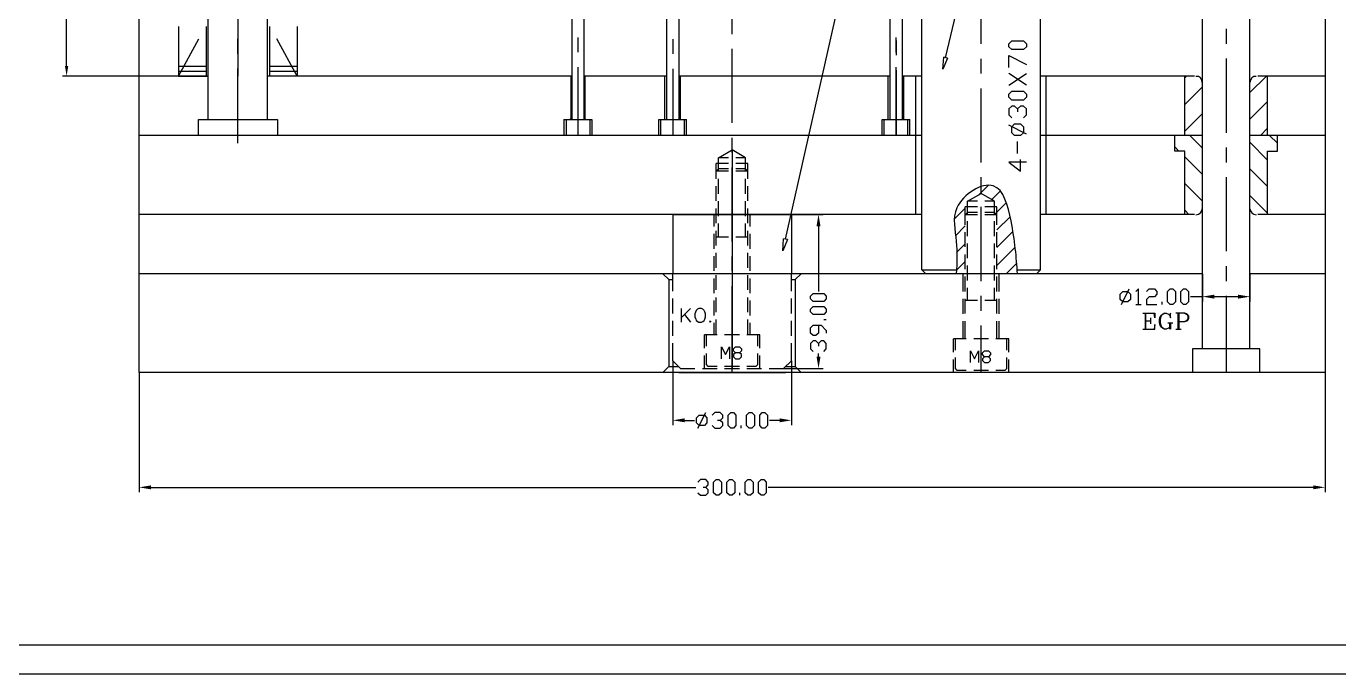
# Model space of a CAD drawing. Header units: inches. Extents: x 2 to 1172, y 492 to 1320.
# Drawn here: x 436 to 768.5, y 492.2 to 656.2 of the extents above; entities that cross this region are included whole.
import ezdxf

# ---------------------------------------------------------------- set-up
doc = ezdxf.new("R2010")
doc.units = ezdxf.units.IN
doc.header["$MEASUREMENT"] = 0

# ---------------------------------------------------------------- blocks, each defined once
blk = doc.blocks.new('AHH1270-500010_1')
at = {"transparency": 33554687}
for points in [[(445.23, 644.57), (444.82, 642.07), (444.4, 644.57)], [(635.76, 604.02), (635.26, 607.02), (634.76, 604.02)], [(735.52, 585.68), (732.52, 586.18), (735.52, 586.68)], [(741.53, 585.68), (744.53, 586.18), (741.53, 586.68)], [(635.76, 570.97), (635.26, 567.97), (634.76, 570.97)], [(601.35, 554.36), (598.34, 554.86), (601.35, 555.36)], [(625.38, 554.36), (628.38, 554.86), (625.38, 555.36)], [(466.18, 537.38), (463.17, 537.88), (466.18, 538.38)], [(760.55, 537.38), (763.56, 537.88), (760.55, 538.38)]]:
    blk.add_hatch(color=1, dxfattribs=at).paths.add_polyline_path(points)
for points in [[(0.12, 490.67), (1167.98, 490.67), (1167.98, 1318.03), (0.12, 1318.03), (0.12, 490.67)], [(473.17, 654.57), (473.17, 642.05)], [(480.19, 654.57), (480.19, 642.05)], [(496.2, 654.57), (496.2, 642.05)], [(503.21, 654.57), (503.21, 642.05)], [(473.17, 644.57), (480.19, 644.57)], [(473.17, 643.31), (480.19, 643.31)], [(473.17, 642.05), (480.69, 642.05)], [(496.2, 644.57), (503.21, 644.57)], [(496.2, 643.31), (503.21, 643.31)], [(1160.72, 497.92), (21.3, 497.92)]]:
    blk.add_lwpolyline(points, dxfattribs=at)
at = {"color": 1, "transparency": 33554687}
for points in [[(667.46, 646.7), (721.29, 872.45), (724.28, 872.45)], [(626.9, 600.73), (687.8, 870.66), (690.8, 870.66)], [(444.81, 644.57), (444.81, 661.75)], [(488.19, 663.95), (488.19, 642.05)], [(613.36, 652.69), (613.36, 656.45)], [(738.51, 653.99), (738.51, 650.23)], [(473.17, 642.05), (478.31, 651.47)], [(488.19, 647.69), (488.19, 651.45)], [(503.21, 642.05), (498.08, 651.47)], [(613.36, 630.17), (613.36, 648.95)], [(687.95, 649.48), (687.18, 648.74), (684.19, 648.74), (683.44, 649.48), (683.44, 650.24), (684.19, 650.99), (687.18, 650.99), (687.95, 650.24), (687.95, 649.48)], [(667.94, 646.57), (666.77, 643.77), (666.97, 646.82)], [(667.94, 646.57), (666.97, 646.82)], [(683.44, 644.23), (683.44, 647.23), (687.95, 644.98)], [(738.51, 646.47), (738.51, 627.7)], [(472.67, 642.05), (443.8, 642.05)], [(488.19, 625.04), (488.19, 643.93)], [(687.95, 639.73), (683.44, 642.72)], [(683.44, 639.73), (687.95, 642.72)], [(687.95, 636.71), (687.18, 635.97), (684.19, 635.97), (683.44, 636.71), (683.44, 637.47), (684.19, 638.22), (687.18, 638.22), (687.95, 637.47), (687.95, 636.71)], [(685.69, 633.71), (684.93, 634.46), (684.19, 634.46), (683.44, 633.71), (683.44, 632.21), (684.19, 631.46)], [(687.18, 631.46), (687.95, 632.21), (687.95, 633.71), (687.18, 634.46), (686.44, 634.46), (685.69, 633.71), (685.69, 632.97)], [(687.95, 627.33), (683.44, 629.58)], [(687.18, 627.7), (686.44, 626.96), (684.93, 626.96), (684.19, 627.7), (684.19, 629.21), (684.93, 629.96), (686.44, 629.96), (687.18, 629.21), (687.18, 627.7)], [(613.36, 622.65), (613.36, 626.41)], [(685.69, 622.45), (685.69, 625.45)], [(613.36, 623.34), (613.36, 567.96)], [(738.51, 623.94), (738.51, 620.18)], [(613.36, 600.13), (613.36, 618.91)], [(687.95, 620.2), (683.44, 620.2), (686.44, 617.95), (686.44, 620.95)], [(738.51, 616.42), (738.51, 597.66)], [(628.38, 607.01), (636.45, 607.01)], [(635.26, 604.01), (635.26, 587.48)], [(627.38, 600.62), (626.25, 597.8), (626.41, 600.84)], [(627.38, 600.62), (626.41, 600.84)], [(613.36, 592.62), (613.36, 596.37)], [(732.51, 591.99), (732.51, 584.96)], [(738.51, 593.9), (738.51, 590.14)], [(744.52, 591.99), (744.52, 584.96)], [(613.36, 566.96), (613.36, 588.86)], [(637.24, 585.65), (636.59, 584.98), (633.91, 584.98), (633.25, 585.65), (633.25, 586.31), (633.91, 586.99), (636.59, 586.99), (637.24, 586.31), (637.24, 585.65)], [(712.31, 584.84), (711.64, 585.5), (711.64, 586.84), (712.31, 587.5), (713.64, 587.5), (714.32, 586.84), (714.32, 585.5), (713.64, 584.84), (712.31, 584.84)], [(711.98, 584.17), (713.98, 588.17)], [(716.32, 584.17), (716.32, 588.17), (715.65, 587.5)], [(718.32, 587.5), (719, 588.17), (720.33, 588.17), (720.98, 587.5), (720.98, 586.84), (720.33, 586.17), (719, 586.17), (718.32, 585.5), (718.32, 584.17), (720.98, 584.17)], [(724.34, 584.17), (723.66, 584.84), (723.66, 587.5), (724.34, 588.17), (724.99, 588.17), (725.67, 587.5), (725.67, 584.84), (724.99, 584.17), (724.34, 584.17)], [(727.67, 584.17), (727, 584.84), (727, 587.5), (727.67, 588.17), (728.33, 588.17), (729, 587.5), (729, 584.84), (728.33, 584.17), (727.67, 584.17)], [(732.51, 586.17), (729.5, 586.17)], [(741.52, 586.17), (735.51, 586.17)], [(738.51, 586.4), (738.51, 566.96)], [(637.24, 582.32), (636.59, 581.65), (633.91, 581.65), (633.25, 582.32), (633.25, 582.98), (633.91, 583.65), (636.59, 583.65), (637.24, 582.98), (637.24, 582.32)], [(715.65, 584.17), (716.99, 584.17)], [(722.33, 584.17), (722.33, 584.84)], [(635.26, 578.97), (635.26, 576.97), (634.58, 576.31), (633.91, 576.31), (633.25, 576.97), (633.25, 578.31), (633.91, 578.97), (635.91, 578.97), (637.24, 577.64), (637.24, 576.97)], [(637.24, 580.32), (636.59, 580.32)], [(635.26, 574.31), (634.58, 574.98), (633.91, 574.98), (633.25, 574.31), (633.25, 572.98), (633.91, 572.3)], [(636.59, 572.3), (637.24, 572.98), (637.24, 574.31), (636.59, 574.98), (635.91, 574.98), (635.26, 574.31), (635.26, 573.63)], [(635.26, 570.97), (635.26, 571.8)], [(598.33, 569.96), (598.33, 553.64)], [(628.38, 569.96), (628.38, 553.64)], [(463.16, 566.96), (463.16, 536.67)], [(626.37, 567.96), (636.45, 567.96)], [(763.55, 566.96), (763.55, 536.67)], [(605, 553.52), (604.35, 554.18), (604.35, 555.52), (605, 556.18), (606.35, 556.18), (607.01, 555.52), (607.01, 554.18), (606.35, 553.52), (605, 553.52)], [(604.68, 552.85), (606.69, 556.85)], [(610.36, 554.85), (611.01, 555.52), (611.01, 556.18), (610.36, 556.85), (609.01, 556.85), (608.35, 556.18)], [(613.02, 552.85), (612.35, 553.52), (612.35, 556.18), (613.02, 556.85), (613.69, 556.85), (614.35, 556.18), (614.35, 553.52), (613.69, 552.85), (613.02, 552.85)], [(617.7, 552.85), (617.03, 553.52), (617.03, 556.18), (617.7, 556.85), (618.36, 556.85), (619.03, 556.18), (619.03, 553.52), (618.36, 552.85), (617.7, 552.85)], [(621.03, 552.85), (620.36, 553.52), (620.36, 556.18), (621.03, 556.85), (621.69, 556.85), (622.36, 556.18), (622.36, 553.52), (621.69, 552.85), (621.03, 552.85)], [(601.33, 554.85), (603.85, 554.85)], [(608.35, 553.52), (609.01, 552.85), (610.36, 552.85), (611.01, 553.52), (611.01, 554.18), (610.36, 554.85), (609.68, 554.85)], [(615.7, 552.85), (615.7, 553.52)], [(625.36, 554.85), (622.86, 554.85)], [(606.69, 537.88), (607.34, 538.54), (607.34, 539.21), (606.69, 539.88), (605.34, 539.88), (604.68, 539.21)], [(609.35, 535.88), (608.67, 536.53), (608.67, 539.21), (609.35, 539.88), (610.02, 539.88), (610.68, 539.21), (610.68, 536.53), (610.02, 535.88), (609.35, 535.88)], [(612.68, 535.88), (612.03, 536.53), (612.03, 539.21), (612.68, 539.88), (613.36, 539.88), (614.03, 539.21), (614.03, 536.53), (613.36, 535.88), (612.68, 535.88)], [(617.36, 535.88), (616.69, 536.53), (616.69, 539.21), (617.36, 539.88), (618.02, 539.88), (618.69, 539.21), (618.69, 536.53), (618.02, 535.88), (617.36, 535.88)], [(620.7, 535.88), (620.02, 536.53), (620.02, 539.21), (620.7, 539.88), (621.37, 539.88), (622.03, 539.21), (622.03, 536.53), (621.37, 535.88), (620.7, 535.88)], [(466.16, 537.88), (604.17, 537.88)], [(604.68, 536.53), (605.34, 535.88), (606.69, 535.88), (607.34, 536.53), (607.34, 537.21), (606.69, 537.88), (606.01, 537.88)], [(615.36, 535.88), (615.36, 536.53)], [(760.55, 537.88), (622.52, 537.88)]]:
    blk.add_lwpolyline(points, dxfattribs=at)
at = {"color": 4, "transparency": 33554687}
for points in [[(480.69, 631.04), (480.69, 732.18)], [(495.71, 631.04), (495.71, 732.18)], [(732.51, 572.98), (732.51, 670.5)], [(744.52, 572.98), (744.52, 670.5)], [(463.16, 591.99), (463.16, 662.09)], [(763.55, 662.09), (763.55, 591.99), (744.52, 591.99)], [(480.69, 642.05), (463.16, 642.05)], [(568.38, 642.05), (495.71, 642.05)], [(572.8, 642.05), (568.38, 642.05)], [(596.83, 642.05), (575.81, 642.05)], [(653.4, 642.05), (599.84, 642.05)], [(661.42, 642.05), (656.41, 642.05)], [(730.51, 642.05), (691.46, 642.05)], [(728.01, 641.57), (728.5, 642.05)], [(728.01, 627.03), (728.01, 642.05)], [(744.52, 637.85), (748.72, 642.05)], [(763.55, 642.05), (746.52, 642.05)], [(749.02, 627.03), (749.02, 642.05)], [(728.01, 634.81), (732.51, 639.32)], [(744.52, 631.11), (749.02, 635.61)], [(728.01, 628.08), (732.51, 632.58)], [(478.19, 627.03), (478.19, 631.04), (498.21, 631.04), (498.21, 627.03)], [(747.2, 627.03), (749.02, 628.87)], [(568.38, 627.03), (463.16, 627.03)], [(661.42, 627.03), (568.38, 627.03)], [(732.51, 627.03), (691.46, 627.03)], [(725.51, 623.04), (725.51, 627.03)], [(732.51, 623.82), (729.28, 627.03)], [(763.55, 627.03), (744.52, 627.03)], [(749.02, 620.79), (744.52, 625.29)], [(751.52, 625.02), (749.52, 627.03)], [(751.52, 623.04), (751.52, 627.03)], [(726.55, 623.04), (725.51, 624.09)], [(728.01, 623.04), (725.51, 623.04)], [(728.01, 607.01), (728.01, 623.04)], [(749.02, 623.04), (751.52, 623.04)], [(749.02, 607.01), (749.02, 623.04)], [(732.51, 617.08), (728.01, 621.58)], [(749.02, 614.05), (744.52, 618.55)], [(732.51, 610.34), (728.01, 614.85)], [(749.02, 607.29), (744.52, 611.81)], [(661.42, 607.01), (463.16, 607.01)], [(598.33, 607.01), (628.38, 607.01)], [(598.33, 607.01), (598.33, 591.99)], [(628.38, 607.01), (628.38, 591.99)], [(730.51, 607.01), (691.46, 607.01)], [(729.09, 607.01), (728.01, 608.09)], [(763.55, 607.01), (746.52, 607.01)], [(763.55, 591.99), (763.55, 566.96), (463.16, 566.96), (463.16, 591.99)], [(732.51, 591.99), (463.16, 591.99)], [(597.34, 590.5), (595.83, 591.99)], [(598.33, 587.55), (598.33, 591.99)], [(628.38, 591.99), (598.33, 591.99)], [(628.38, 587.55), (628.38, 591.99)], [(629.37, 590.5), (630.88, 591.99)], [(597.34, 590.5), (598.33, 590.5)], [(597.34, 590.5), (597.34, 568.47)], [(628.38, 590.5), (629.37, 590.5)], [(629.37, 590.5), (629.37, 568.47)], [(598.33, 581.91), (598.33, 585.67)], [(628.38, 581.91), (628.38, 585.67)], [(600.48, 583.17), (600.48, 579.68)], [(600.48, 580.83), (602.8, 583.17)], [(604.97, 579.68), (605.66, 579.68), (605.98, 579.86), (606.32, 580.18), (606.49, 580.51), (606.63, 581.03), (606.63, 581.82), (606.49, 582.34), (606.32, 582.66), (605.98, 582.99), (605.66, 583.17), (604.97, 583.17), (604.63, 582.99), (604.31, 582.66), (603.97, 581.82), (603.97, 581.03), (604.17, 580.51), (604.31, 580.18), (604.97, 579.68)], [(717.38, 581.98), (720.44, 581.98), (720.44, 580.85), (720.28, 581.98)], [(717.97, 581.98), (717.97, 577.98)], [(718.15, 577.98), (718.15, 581.98)], [(724.27, 578.56), (723.89, 578.19), (723.31, 577.98), (722.94, 577.98), (722.35, 578.19), (721.98, 578.56), (721.77, 578.93), (721.61, 579.52), (721.61, 580.44), (721.77, 581.03), (721.98, 581.4), (722.35, 581.77), (722.94, 581.98), (723.31, 581.98), (723.89, 581.77), (724.27, 581.4), (724.44, 580.85), (724.44, 581.98), (724.27, 581.4)], [(722.94, 581.98), (722.56, 581.77), (722.16, 581.4), (721.98, 581.03), (721.77, 580.44), (721.77, 579.52), (721.98, 578.93), (722.16, 578.56), (722.94, 577.98)], [(726.54, 579.89), (728.08, 579.89), (728.66, 580.07), (728.82, 580.26), (729.04, 580.64), (729.04, 581.22), (728.82, 581.61), (728.66, 581.77), (728.08, 581.98), (725.79, 581.98)], [(726.36, 577.98), (726.36, 581.98)], [(726.54, 581.98), (726.54, 577.98)], [(728.08, 581.98), (728.45, 581.77), (728.66, 581.61), (728.82, 581.22), (728.82, 580.64), (728.66, 580.26), (728.08, 579.89)], [(598.33, 576.29), (598.33, 580.03)], [(601.31, 581.68), (602.8, 579.68)], [(607.84, 580), (607.65, 579.86), (607.84, 579.68), (607.98, 579.86)], [(607.84, 580), (607.98, 579.86)], [(628.38, 576.29), (628.38, 580.03)], [(717.38, 577.98), (720.44, 577.98), (720.44, 579.09), (720.28, 577.98)], [(718.15, 580.07), (719.32, 580.07)], [(719.32, 580.85), (719.32, 579.31)], [(723.7, 579.52), (725.03, 579.52)], [(724.27, 577.98), (724.27, 579.52)], [(724.44, 579.52), (724.44, 577.98)], [(725.79, 577.98), (727.12, 577.98)], [(598.33, 569.96), (598.33, 574.41)], [(628.38, 569.96), (628.38, 574.41)], [(730.01, 572.98), (730.01, 566.96)], [(747.02, 572.98), (730.01, 572.98)], [(747.02, 566.96), (747.02, 572.98)], [(597.34, 568.47), (595.83, 566.96)], [(597.34, 568.47), (599.84, 568.47)], [(600.34, 567.96), (598.33, 569.96)], [(626.37, 567.96), (628.38, 569.96)], [(626.87, 568.47), (629.37, 568.47)], [(629.37, 568.47), (630.88, 566.96)], [(599.84, 566.96), (626.87, 566.96)], [(600.34, 567.96), (603.97, 567.96)], [(605.84, 567.96), (609.6, 567.96)], [(611.48, 567.96), (615.24, 567.96)], [(617.12, 567.96), (620.86, 567.96)], [(622.74, 567.96), (626.37, 567.96)]]:
    blk.add_lwpolyline(points, dxfattribs=at)
at = {"color": 6, "transparency": 33554687}
for points in [[(596.83, 631.04), (596.83, 692.88)], [(599.84, 692.88), (599.84, 631.04)], [(653.4, 631.04), (653.4, 692.02)], [(656.41, 692.02), (656.41, 631.04)], [(572.8, 662.09), (572.8, 631.04)], [(575.81, 662.09), (575.81, 642.05)], [(574.31, 651.84), (574.31, 648.1)], [(654.91, 648.04), (654.91, 651.79)], [(598.33, 651.4), (598.33, 647.64)], [(654.91, 651.09), (654.91, 647.33)], [(572.55, 642.05), (572.55, 631.34)], [(574.31, 644.34), (574.31, 627.03)], [(575.81, 642.05), (575.81, 631.04)], [(576.06, 642.05), (576.06, 631.34)], [(596.33, 631.04), (596.33, 642.05)], [(596.33, 631.04), (596.33, 642.05)], [(598.33, 643.88), (598.33, 627.03)], [(600.34, 631.04), (600.34, 642.05)], [(600.34, 631.04), (600.34, 642.05)], [(652.9, 631.04), (652.9, 642.05)], [(654.91, 643.57), (654.91, 627.03), (654.91, 644.28)], [(656.91, 631.04), (656.91, 642.05)], [(570.79, 631.04), (577.82, 631.04), (577.82, 627.03)], [(570.79, 631.04), (570.79, 627.03)], [(571.31, 631.04), (571.31, 627.03)], [(572.55, 631.34), (572.25, 631.04)], [(572.55, 631.34), (572.8, 631.34)], [(575.81, 631.34), (576.06, 631.34)], [(576.06, 631.34), (576.36, 631.04)], [(577.3, 631.04), (577.3, 627.03)], [(594.82, 627.03), (594.82, 631.04), (601.85, 631.04)], [(595.34, 627.03), (595.34, 631.04)], [(601.33, 627.03), (601.33, 631.04)], [(601.85, 627.03), (601.85, 631.04)], [(651.4, 631.04), (658.42, 631.04)], [(651.4, 627.03), (651.4, 631.04)], [(651.91, 627.03), (651.91, 631.04)], [(657.9, 627.03), (657.9, 631.04)], [(658.42, 627.03), (658.42, 631.04)], [(609.95, 621.37), (613.36, 623.34)], [(616.76, 621.37), (613.36, 623.34)], [(609.35, 616.03), (609.35, 619.94)], [(612.42, 619.94), (609.35, 619.94)], [(609.95, 618.53), (609.35, 617.93)], [(612.42, 621.37), (609.95, 621.37)], [(609.95, 617.86), (609.95, 621.37)], [(612.42, 618.53), (609.95, 618.53)], [(616.76, 621.37), (614.3, 621.37)], [(617.36, 619.94), (614.3, 619.94)], [(617.36, 617.93), (616.76, 618.53), (614.3, 618.53)], [(616.76, 617.86), (616.76, 621.37)], [(617.36, 616.03), (617.36, 619.94)], [(612.42, 617.93), (609.35, 617.93)], [(609.95, 612.24), (609.95, 616)], [(617.36, 617.93), (614.3, 617.93)], [(616.76, 612.24), (616.76, 616)], [(609.35, 610.41), (609.35, 614.15)], [(617.36, 610.41), (617.36, 614.15)], [(673.03, 610.36), (676.44, 612.33)], [(679.84, 610.36), (676.44, 612.33)], [(609.35, 604.77), (609.35, 608.53)], [(609.95, 606.6), (609.95, 610.36)], [(616.76, 606.6), (616.76, 610.36)], [(617.36, 604.77), (617.36, 608.53)], [(675.5, 608.92), (672.43, 608.92)], [(672.43, 604.4), (672.43, 608.92)], [(673.03, 607.17), (673.03, 610.36)], [(675.5, 610.36), (673.03, 610.36)], [(679.84, 610.36), (677.38, 610.36)], [(680.44, 608.92), (677.38, 608.92)], [(679.84, 607.17), (679.84, 610.36)], [(680.44, 604.4), (680.44, 608.92)], [(608.8, 603.94), (608.8, 607.01)], [(617.91, 603.94), (617.91, 607.01)], [(673.03, 607.52), (672.43, 606.92)], [(675.5, 606.92), (672.43, 606.92)], [(675.5, 607.52), (673.03, 607.52)], [(673.03, 601.53), (673.03, 605.29)], [(679.84, 607.52), (677.38, 607.52)], [(680.44, 606.92), (677.38, 606.92)], [(680.44, 606.92), (679.84, 607.52)], [(679.84, 601.53), (679.84, 605.29)], [(608.8, 598.32), (608.8, 602.08)], [(609.35, 599.15), (609.35, 602.89)], [(609.95, 601.23), (609.95, 604.72)], [(616.76, 601.23), (616.76, 604.72)], [(617.36, 599.15), (617.36, 602.89)], [(617.91, 598.32), (617.91, 602.08)], [(672.43, 598.76), (672.43, 602.52)], [(680.44, 598.76), (680.44, 602.52)], [(612.42, 601.23), (609.35, 601.23)], [(617.36, 601.23), (614.3, 601.23)], [(673.03, 595.91), (673.03, 599.67)], [(679.84, 595.91), (679.84, 599.67)], [(608.8, 592.68), (608.8, 596.44)], [(609.35, 593.51), (609.35, 597.27)], [(617.36, 593.51), (617.36, 597.27)], [(617.91, 592.68), (617.91, 596.44)], [(672.43, 593.14), (672.43, 596.88)], [(680.44, 593.14), (680.44, 596.88)], [(671.88, 587.48), (671.88, 591.99)], [(673.03, 590.27), (673.03, 594.03)], [(679.84, 590.27), (679.84, 594.03)], [(680.99, 587.48), (680.99, 591.99)], [(608.8, 587.06), (608.8, 590.8)], [(609.35, 587.87), (609.35, 591.63)], [(617.36, 587.87), (617.36, 591.63)], [(617.91, 587.06), (617.91, 590.8)], [(672.43, 587.5), (672.43, 591.26)], [(680.44, 587.5), (680.44, 591.26)], [(608.8, 581.42), (608.8, 585.18)], [(609.35, 582.25), (609.35, 585.99)], [(617.36, 582.25), (617.36, 585.99)], [(617.91, 581.42), (617.91, 585.18)], [(671.88, 581.86), (671.88, 585.6)], [(672.43, 581.88), (672.43, 585.62)], [(675.5, 585.19), (672.43, 585.19)], [(673.03, 585.19), (673.03, 588.39)], [(680.44, 585.19), (677.38, 585.19)], [(679.84, 585.19), (679.84, 588.39)], [(680.44, 581.88), (680.44, 585.62)], [(680.99, 581.86), (680.99, 585.6)], [(608.8, 576.47), (608.8, 579.54)], [(609.35, 576.47), (609.35, 580.37)], [(617.36, 576.47), (617.36, 580.37)], [(617.91, 576.47), (617.91, 579.54)], [(671.88, 575.48), (671.88, 579.98)], [(672.43, 575.48), (672.43, 580)], [(680.44, 575.48), (680.44, 580)], [(680.99, 575.48), (680.99, 579.98)], [(606.35, 573.15), (606.35, 576.47)], [(609.6, 576.47), (606.35, 576.47)], [(606.85, 573.65), (606.85, 576.47)], [(615.24, 576.47), (611.48, 576.47)], [(620.36, 576.47), (617.12, 576.47)], [(619.86, 573.65), (619.86, 576.47)], [(620.36, 573.15), (620.36, 576.47)], [(672.68, 575.48), (669.43, 575.48)], [(669.43, 572.16), (669.43, 575.48)], [(669.93, 572.66), (669.93, 575.48)], [(678.32, 575.48), (674.56, 575.48)], [(683.44, 575.48), (680.2, 575.48)], [(682.94, 572.66), (682.94, 575.48)], [(683.44, 572.16), (683.44, 575.48)], [(606.85, 568.97), (606.85, 571.79)], [(610.71, 570.47), (610.71, 573.49), (611.72, 571.49), (612.72, 573.49), (612.72, 570.47)], [(614.22, 570.47), (615.24, 570.47), (615.73, 570.97), (615.73, 571.49), (615.24, 571.98), (614.22, 571.98), (613.73, 572.48), (613.73, 572.98), (614.22, 573.49), (615.24, 573.49), (615.73, 572.98), (615.73, 572.48), (615.24, 571.98)], [(614.22, 571.98), (613.73, 571.49), (613.73, 570.97), (614.22, 570.47)], [(619.86, 568.97), (619.86, 571.79)], [(673.79, 569.48), (673.79, 572.48), (674.8, 570.47), (675.8, 572.48), (675.8, 569.48)], [(677.31, 569.48), (678.32, 569.48), (678.81, 569.98), (678.81, 570.47), (678.32, 570.97), (677.31, 570.97), (676.81, 571.49), (676.81, 571.98), (677.31, 572.48), (678.32, 572.48), (678.81, 571.98), (678.81, 571.49), (678.32, 570.97)], [(606.35, 567.96), (606.35, 571.27)], [(607.34, 568.47), (606.85, 568.97)], [(609.6, 568.47), (607.34, 568.47)], [(615.24, 568.47), (611.48, 568.47)], [(619.37, 568.47), (617.12, 568.47)], [(619.37, 568.47), (619.86, 568.97)], [(620.36, 567.96), (620.36, 571.27)], [(669.43, 566.96), (669.43, 570.28)], [(669.93, 567.96), (669.93, 570.78)], [(677.31, 570.97), (676.81, 570.47), (676.81, 569.98), (677.31, 569.48)], [(682.94, 567.96), (682.94, 570.78)], [(683.44, 566.96), (683.44, 570.28)], [(670.42, 567.46), (669.93, 567.96)], [(672.68, 567.46), (670.42, 567.46)], [(678.32, 567.46), (674.56, 567.46)], [(682.45, 567.46), (680.2, 567.46)], [(682.45, 567.46), (682.94, 567.96)]]:
    blk.add_lwpolyline(points, dxfattribs=at)
at = {"color": 5, "transparency": 33554687}
for points in [[(676.44, 650.19), (676.44, 662.09)], [(661.42, 593), (661.42, 661.08)], [(691.46, 593), (691.46, 661.08)], [(676.44, 642.69), (676.44, 646.43)], [(659.91, 607.01), (659.91, 642.05)], [(692.96, 607.01), (692.96, 642.05)], [(676.44, 620.15), (676.44, 638.93)], [(676.44, 612.65), (676.44, 616.41)], [(675.83, 611.99), (678.21, 614.37)], [(679.13, 610.78), (681.26, 612.91)], [(669.66, 605.82), (672.43, 608.59)], [(672.77, 608.92), (673.03, 609.17)], [(676.44, 590.12), (676.44, 608.89)], [(680.44, 607.59), (682.82, 609.97)], [(680.44, 603.11), (683.76, 606.42)], [(669.96, 601.62), (672.43, 604.08)], [(680.44, 598.6), (684.49, 602.64)], [(670.25, 597.4), (672.43, 599.59)], [(680.44, 594.11), (685.06, 598.71)], [(670.19, 592.86), (672.43, 595.09)], [(662.43, 591.99), (661.42, 593), (670.27, 593)], [(682.82, 591.99), (685.43, 594.59)], [(685.66, 593), (691.46, 593)], [(691.46, 593), (690.45, 591.99)], [(676.44, 582.6), (676.44, 586.36)], [(676.44, 566.96), (676.44, 578.85)]]:
    blk.add_lwpolyline(points, dxfattribs=at)
at = {"color": 4, "transparency": 33554687}
for points in [[(732.42, 640.38), (732.52, 641.35), (731.8, 642.07), (730.83, 641.98)], [(746.08, 641.98), (745.25, 642.07), (744.53, 641.35), (744.48, 640.38)], [(730.83, 606.87), (731.8, 607.02), (732.52, 607.74), (732.42, 608.46)], [(744.48, 608.46), (744.53, 607.74), (745.25, 607.02), (746.08, 606.87)]]:
    blk.add_open_spline(points, degree=3, dxfattribs=at)
at = {"color": 5, "transparency": 33554687}
for points in [[(679.51, 614.24), (676.62, 615.15), (671.88, 612.11), (670.33, 608.7)], [(684.02, 605.41), (683.28, 609.16), (682.18, 613.39), (679.51, 614.24)], [(670.33, 608.7), (669.09, 606), (669.85, 603.08), (670.15, 600.21)], [(685.67, 592), (685.37, 596.13), (685.02, 600.33), (684.02, 605.41)], [(670.15, 600.21), (670.44, 597.44), (670.3, 594.72), (670.15, 592)]]:
    blk.add_open_spline(points, degree=3, dxfattribs=at)

msp = doc.modelspace()

# ---------------------------------------------------------------- block references
msp.add_blockref('AHH1270-500010_1', (1.45, 1.53))

doc.saveas('drawing.dxf')
